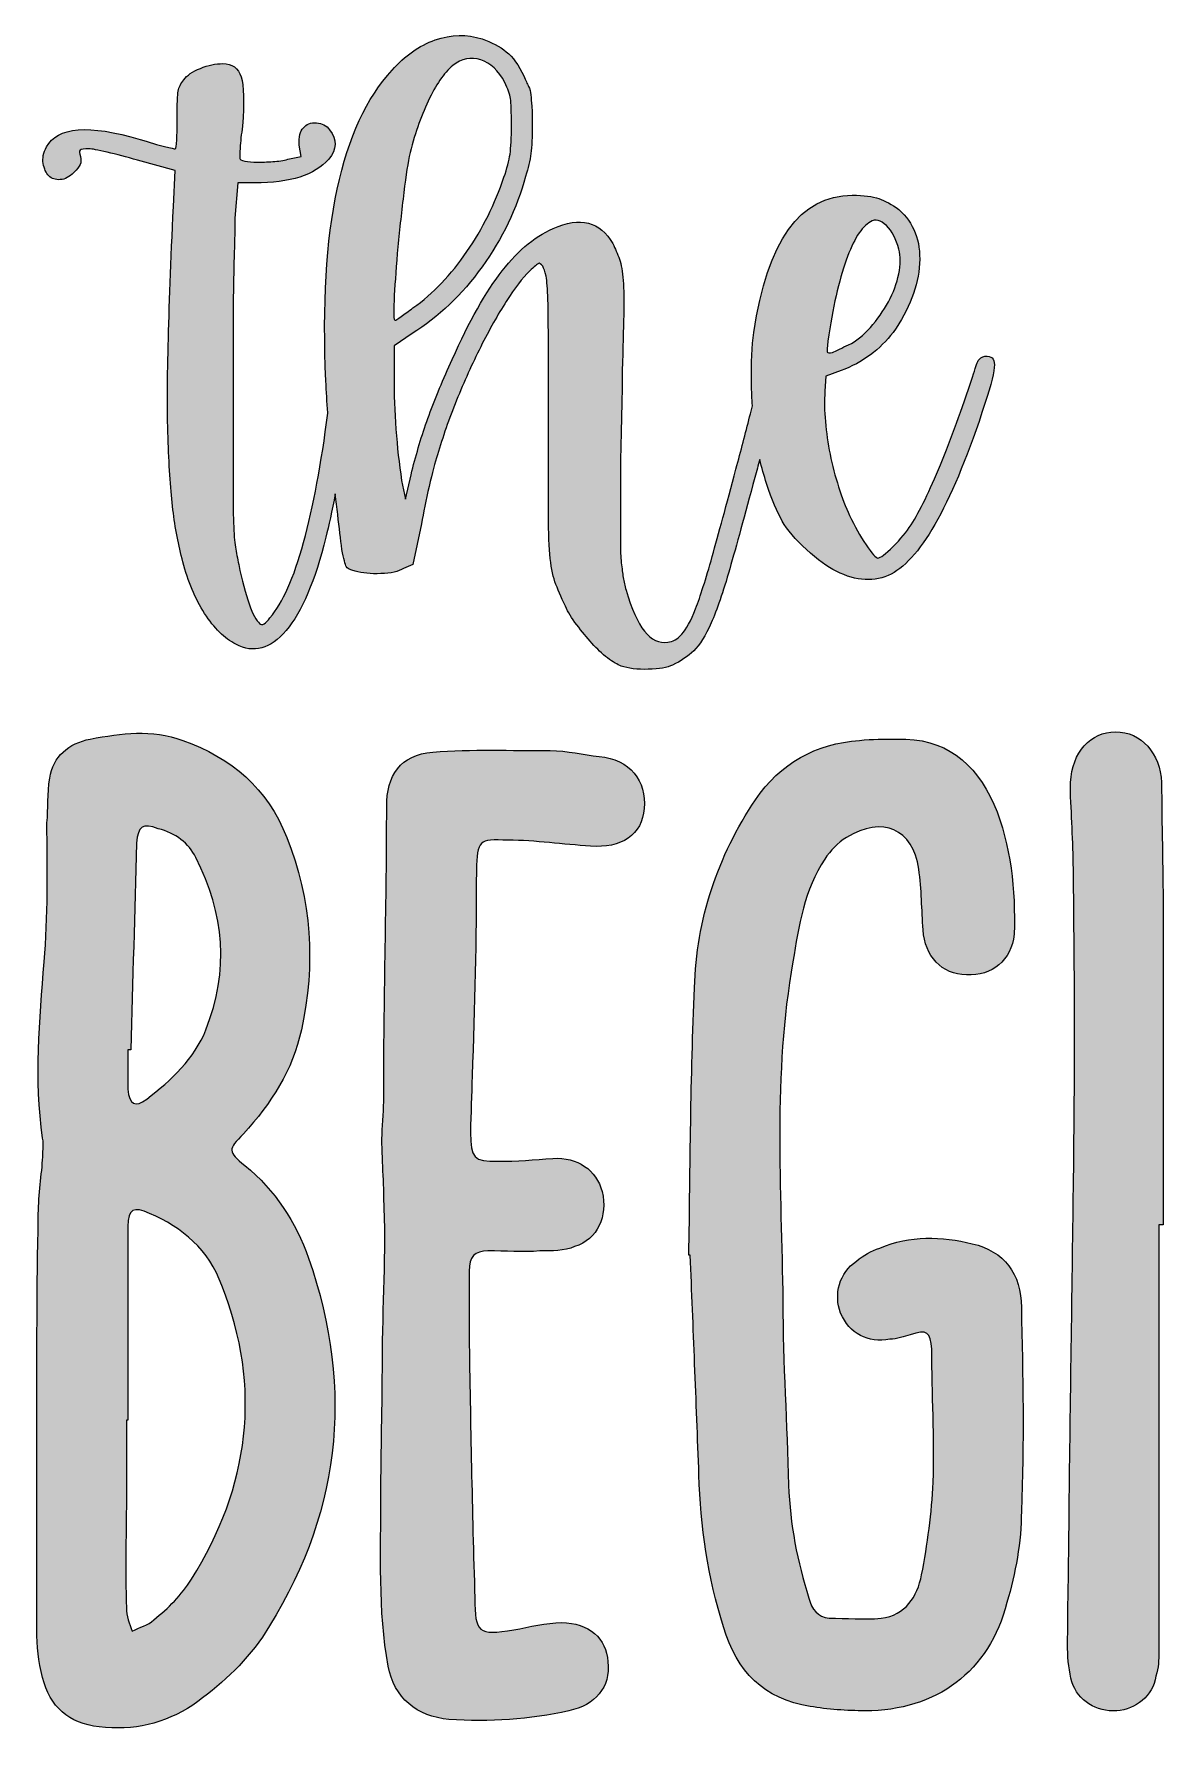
# Model space of a CAD drawing. Header units: inches. Extents: x 72 to 1008, y -925 to -156.
# Drawn here: x 71.8 to 333.9, y -553 to -159.2 of the extents above; entities that cross this region are included whole.
import ezdxf

# ---------------------------------------------------------------- set-up
doc = ezdxf.new("R2010")
doc.units = ezdxf.units.IN
doc.header["$MEASUREMENT"] = 0
doc.layers.add('Layer 1', color=7, linetype='Continuous')

# ---------------------------------------------------------------- blocks, each defined once
blk = doc.blocks.new('block 2')
at = {"layer": 'Layer 1', "true_color": 0xffffff}
h = blk.add_hatch(color=7, dxfattribs=at)
h.dxf.hatch_style = 2
edge = h.paths.add_edge_path()
edge.add_spline(control_points=[(75.29, -192.09), (75.95, -192.74), (76.83, -193.04), (77.93, -192.96), (79.03, -192.89), (80.1, -192.34), (81.12, -191.32), (81.85, -190.58), (82.33, -189.96), (82.55, -189.45), (82.77, -188.94), (82.81, -188.31), (82.66, -187.58), (82.37, -186.85), (82.33, -186.37), (82.55, -186.15), (82.77, -185.93), (83.47, -185.82), (84.64, -185.82), (85.22, -185.82), (86.62, -186.08), (88.81, -186.59), (91.01, -187.1), (93.36, -187.73), (95.85, -188.46), (95.85, -188.46), (104.64, -190.88), (104.64, -190.88), (104.64, -190.88), (104.2, -199.23), (104.2, -199.23), (103.61, -211.98), (103.21, -222.75), (102.99, -231.54), (102.77, -240.33), (102.77, -247.81), (102.99, -253.96), (103.21, -260.12), (103.58, -265.32), (104.09, -269.57), (104.6, -273.82), (105.37, -277.85), (106.4, -281.66), (107.57, -286.2), (109.26, -290.2), (111.45, -293.64), (113.65, -297.08), (116.07, -299.46), (118.71, -300.78), (122.81, -302.98), (126.69, -301.92), (130.36, -297.59), (134.02, -293.27), (137.1, -286.06), (139.59, -275.94), (140.29, -273.29), (141.02, -269.92), (141.78, -265.87), (141.97, -267.52), (142.15, -269.12), (142.34, -270.67), (142.7, -273.74), (143.03, -276.46), (143.33, -278.8), (143.77, -281), (144.1, -282.32), (144.32, -282.76), (144.54, -283.2), (145.23, -283.56), (146.4, -283.86), (148.01, -284.3), (149.99, -284.48), (152.34, -284.41), (154.68, -284.33), (156.44, -283.93), (157.62, -283.2), (157.62, -283.2), (159.81, -282.32), (159.81, -282.32), (159.81, -282.32), (161.79, -272.87), (161.79, -272.87), (162.23, -270.23), (162.81, -267.34), (163.55, -264.18), (164.28, -261.03), (164.94, -258.58), (165.53, -256.82), (166.7, -252.72), (168.17, -248.5), (169.92, -244.18), (171.68, -239.86), (173.55, -235.72), (175.53, -231.76), (177.51, -227.8), (179.49, -224.29), (181.47, -221.21), (183.44, -218.13), (185.24, -215.79), (186.85, -214.18), (188.02, -213.15), (188.72, -212.57), (188.94, -212.42), (189.16, -212.27), (189.49, -212.49), (189.93, -213.08), (190.22, -213.52), (190.48, -214.29), (190.7, -215.38), (190.92, -216.48), (191.06, -218.32), (191.14, -220.88), (191.21, -223.45), (191.24, -227), (191.24, -231.54), (191.24, -236.09), (191.24, -242.17), (191.24, -249.79), (191.24, -257.99), (191.24, -264.4), (191.24, -269.02), (191.24, -273.63), (191.36, -277.26), (191.58, -279.9), (191.8, -282.54), (192.2, -284.66), (192.78, -286.27), (193.37, -287.89), (194.17, -289.79), (195.2, -291.99), (195.79, -293.31), (196.67, -294.74), (197.84, -296.28), (199.01, -297.81), (200.18, -299.24), (201.36, -300.56), (202.53, -301.88), (203.74, -303.02), (204.98, -303.97), (206.23, -304.92), (207.29, -305.55), (208.17, -305.84), (209.78, -306.43), (211.87, -306.68), (214.44, -306.61), (217, -306.54), (218.87, -306.21), (220.04, -305.62), (221.94, -304.74), (223.59, -303.64), (224.99, -302.32), (226.38, -301), (227.73, -298.84), (229.05, -295.84), (230.37, -292.83), (231.8, -288.66), (233.34, -283.31), (234.88, -277.96), (236.82, -270.89), (239.16, -262.1), (239.57, -260.62), (239.95, -259.23), (240.31, -257.9), (240.74, -259.73), (241.27, -261.6), (241.91, -263.52), (243.15, -267.26), (244.36, -270.16), (245.54, -272.21), (246.71, -274.26), (248.58, -276.46), (251.14, -278.8), (253.7, -281.15), (256.01, -282.83), (258.07, -283.86), (262.75, -286.2), (267, -286.42), (270.82, -284.52), (277.99, -280.71), (285.25, -267.52), (292.58, -244.95), (294.04, -240.41), (294.77, -237.4), (294.77, -235.94), (294.77, -234.47), (294.04, -233.81), (292.58, -233.96), (291.84, -234.11), (291.33, -234.44), (291.04, -234.95), (290.74, -235.46), (290.3, -236.75), (289.72, -238.79), (287.23, -246.27), (284.74, -253.05), (282.25, -259.13), (279.75, -265.21), (277.48, -269.86), (275.43, -273.09), (274.4, -274.7), (273.01, -276.38), (271.26, -278.14), (269.5, -279.9), (268.32, -280.78), (267.74, -280.78), (267.3, -280.78), (266.38, -279.76), (264.99, -277.7), (263.6, -275.65), (262.31, -273.38), (261.14, -270.89), (260.26, -268.98), (259.42, -266.79), (258.62, -264.29), (257.81, -261.8), (257.15, -259.27), (256.64, -256.71), (256.12, -254.15), (255.76, -251.62), (255.54, -249.13), (255.32, -246.64), (255.28, -244.29), (255.43, -242.09), (255.43, -242.09), (255.65, -238.57), (255.65, -238.57), (255.65, -238.57), (259.17, -237.26), (259.17, -237.26), (261.65, -236.38), (263.92, -235.17), (265.98, -233.63), (268.03, -232.09), (269.79, -230.37), (271.26, -228.46), (275.06, -223.04), (277.11, -217.69), (277.41, -212.42), (277.7, -207.14), (276.09, -202.97), (272.57, -199.89), (270.96, -198.72), (269.42, -197.88), (267.96, -197.36), (266.49, -196.85), (264.44, -196.59), (261.8, -196.59), (249.64, -196.59), (242.02, -207.22), (238.94, -228.46), (238.5, -231.54), (238.32, -235.5), (238.39, -240.33), (238.42, -242.14), (238.5, -243.83), (238.6, -245.45), (238.4, -246.24), (238.19, -247.09), (237.96, -248.03), (237, -251.84), (235.94, -255.87), (234.77, -260.12), (232.57, -268.47), (230.74, -275.25), (229.27, -280.45), (227.81, -285.65), (226.52, -289.68), (225.43, -292.54), (224.33, -295.4), (223.26, -297.37), (222.24, -298.47), (221.21, -299.57), (220.11, -300.2), (218.94, -300.34), (214.99, -300.93), (211.76, -296.9), (209.27, -288.25), (208.97, -287.23), (208.75, -286.24), (208.61, -285.29), (208.46, -284.33), (208.32, -283.2), (208.17, -281.88), (208.02, -280.56), (207.95, -278.99), (207.95, -277.15), (207.95, -275.32), (207.95, -272.94), (207.95, -270.01), (207.95, -268.11), (207.95, -265.83), (207.95, -263.19), (207.95, -260.56), (207.99, -257.77), (208.06, -254.84), (208.13, -251.91), (208.21, -248.91), (208.28, -245.83), (208.35, -242.75), (208.39, -239.89), (208.39, -237.26), (208.53, -231.98), (208.65, -227.69), (208.72, -224.4), (208.79, -221.1), (208.75, -218.43), (208.61, -216.37), (208.46, -214.32), (208.17, -212.68), (207.73, -211.43), (207.29, -210.18), (206.78, -208.98), (206.19, -207.8), (203.26, -202.67), (198.64, -201.5), (192.34, -204.28), (187.8, -206.34), (183.62, -209.93), (179.82, -215.05), (176, -220.19), (172.12, -227.29), (168.17, -236.38), (166.11, -240.92), (164.39, -245.17), (163, -249.13), (161.61, -253.08), (160.4, -257.19), (159.37, -261.44), (159.37, -261.44), (158.05, -267.15), (158.05, -267.15), (158.05, -267.15), (157.18, -262.75), (157.18, -262.75), (156.59, -258.95), (156.15, -254.99), (155.86, -250.88), (155.56, -246.78), (155.42, -242.75), (155.42, -238.79), (155.42, -238.79), (155.42, -231.54), (155.42, -231.54), (155.42, -231.54), (159.59, -228.68), (159.59, -228.68), (165.75, -224.87), (171.17, -219.71), (175.86, -213.19), (180.55, -206.67), (183.92, -199.67), (185.97, -192.2), (186.55, -190.29), (186.96, -188.53), (187.18, -186.92), (187.4, -185.31), (187.51, -183.04), (187.51, -180.1), (187.51, -178.35), (187.47, -176.96), (187.4, -175.93), (187.32, -174.91), (187.25, -174.03), (187.18, -173.29), (187.1, -172.56), (186.92, -171.9), (186.63, -171.31), (186.34, -170.73), (185.97, -169.92), (185.53, -168.89), (184.36, -166.4), (183, -164.54), (181.47, -163.29), (179.93, -162.05), (178.06, -161.06), (175.86, -160.32), (172.34, -159.15), (168.71, -159.22), (164.98, -160.54), (161.24, -161.86), (157.91, -164.21), (154.98, -167.58), (143.11, -180.32), (137.98, -204.36), (139.59, -239.67), (139.7, -242.09), (139.85, -244.59), (140.03, -247.12), (140.03, -247.13), (140.03, -247.14), (140.03, -247.15), (138.56, -258.87), (136.69, -268.87), (134.42, -277.15), (132.15, -285.43), (129.55, -291.26), (126.62, -294.63), (125.59, -296.09), (124.79, -296.53), (124.2, -295.95), (123.47, -295.36), (122.66, -293.86), (121.78, -291.44), (120.9, -289.02), (120.1, -285.98), (119.37, -282.32), (119.07, -280.85), (118.82, -279.5), (118.6, -278.25), (118.38, -277.01), (118.23, -275.14), (118.16, -272.65), (118.08, -270.16), (118.05, -266.64), (118.05, -262.1), (118.05, -257.56), (118.05, -251.25), (118.05, -243.19), (118.05, -238.65), (118.05, -234.14), (118.05, -229.67), (118.05, -225.2), (118.08, -221.1), (118.16, -217.36), (118.23, -213.63), (118.3, -210.4), (118.38, -207.69), (118.45, -204.98), (118.49, -203.04), (118.49, -201.87), (118.49, -201.87), (119.15, -193.73), (119.15, -193.73), (119.15, -193.73), (123.1, -193.73), (123.1, -193.73), (131.31, -193.73), (137.02, -191.9), (140.25, -188.24), (142.15, -185.9), (142.23, -183.62), (140.47, -181.42), (139.73, -180.4), (138.71, -179.85), (137.39, -179.78), (136.07, -179.7), (135.04, -180.1), (134.31, -180.98), (133.58, -181.72), (133.29, -183.04), (133.43, -184.94), (133.43, -184.94), (133.87, -187.58), (133.87, -187.58), (133.87, -187.58), (130.8, -188.24), (130.8, -188.24), (129.77, -188.53), (128.6, -188.72), (127.28, -188.79), (125.96, -188.86), (124.75, -188.9), (123.65, -188.9), (122.55, -188.9), (121.6, -188.83), (120.8, -188.68), (119.99, -188.53), (119.59, -188.31), (119.59, -188.02), (119.59, -187.87), (119.62, -187.07), (119.7, -185.6), (119.77, -184.14), (119.95, -182.45), (120.25, -180.54), (120.68, -174.98), (120.58, -171.17), (119.92, -169.11), (119.26, -167.06), (117.83, -166.04), (115.63, -166.04), (114.02, -166.04), (112.29, -166.4), (110.46, -167.14), (108.63, -167.87), (107.35, -168.75), (106.62, -169.77), (105.88, -170.65), (105.44, -171.53), (105.3, -172.41), (105.15, -173.29), (105.08, -175.42), (105.08, -178.79), (105.08, -180.69), (105.04, -182.34), (104.97, -183.73), (104.89, -185.13), (104.78, -185.82), (104.64, -185.82), (104.49, -185.82), (103.65, -185.64), (102.11, -185.27), (100.57, -184.91), (98.7, -184.36), (96.51, -183.62), (84.49, -180.1), (77.24, -180.69), (74.74, -185.38), (74.01, -186.7), (73.76, -187.98), (73.98, -189.23), (74.2, -190.47), (74.63, -191.43), (75.29, -192.09)], knot_values=[0, 0, 0, 0, 1, 1, 1, 2, 2, 2, 3, 3, 3, 4, 4, 4, 5, 5, 5, 6, 6, 6, 7, 7, 7, 8, 8, 8, 9, 9, 9, 10, 10, 10, 11, 11, 11, 12, 12, 12, 13, 13, 13, 14, 14, 14, 15, 15, 15, 16, 16, 16, 17, 17, 17, 18, 18, 18, 19, 19, 19, 20, 20, 20, 21, 21, 21, 22, 22, 22, 23, 23, 23, 24, 24, 24, 25, 25, 25, 26, 26, 26, 27, 27, 27, 28, 28, 28, 29, 29, 29, 30, 30, 30, 31, 31, 31, 32, 32, 32, 33, 33, 33, 34, 34, 34, 35, 35, 35, 36, 36, 36, 37, 37, 37, 38, 38, 38, 39, 39, 39, 40, 40, 40, 41, 41, 41, 42, 42, 42, 43, 43, 43, 44, 44, 44, 45, 45, 45, 46, 46, 46, 47, 47, 47, 48, 48, 48, 49, 49, 49, 50, 50, 50, 51, 51, 51, 52, 52, 52, 53, 53, 53, 54, 54, 54, 55, 55, 55, 56, 56, 56, 57, 57, 57, 58, 58, 58, 59, 59, 59, 60, 60, 60, 61, 61, 61, 62, 62, 62, 63, 63, 63, 64, 64, 64, 65, 65, 65, 66, 66, 66, 67, 67, 67, 68, 68, 68, 69, 69, 69, 70, 70, 70, 71, 71, 71, 72, 72, 72, 73, 73, 73, 74, 74, 74, 75, 75, 75, 76, 76, 76, 77, 77, 77, 78, 78, 78, 79, 79, 79, 80, 80, 80, 81, 81, 81, 82, 82, 82, 83, 83, 83, 84, 84, 84, 85, 85, 85, 86, 86, 86, 87, 87, 87, 88, 88, 88, 89, 89, 89, 90, 90, 90, 91, 91, 91, 92, 92, 92, 93, 93, 93, 94, 94, 94, 95, 95, 95, 96, 96, 96, 97, 97, 97, 98, 98, 98, 99, 99, 99, 100, 100, 100, 101, 101, 101, 102, 102, 102, 103, 103, 103, 104, 104, 104, 105, 105, 105, 106, 106, 106, 107, 107, 107, 108, 108, 108, 109, 109, 109, 110, 110, 110, 111, 111, 111, 112, 112, 112, 113, 113, 113, 114, 114, 114, 115, 115, 115, 116, 116, 116, 117, 117, 117, 118, 118, 118, 119, 119, 119, 120, 120, 120, 121, 121, 121, 122, 122, 122, 123, 123, 123, 124, 124, 124, 125, 125, 125, 126, 126, 126, 127, 127, 127, 128, 128, 128, 129, 129, 129, 130, 130, 130, 131, 131, 131, 132, 132, 132, 133, 133, 133, 134, 134, 134, 135, 135, 135, 136, 136, 136, 137, 137, 137, 138, 138, 138, 139, 139, 139, 140, 140, 140, 141, 141, 141, 142, 142, 142, 143, 143, 143, 144, 144, 144, 145, 145, 145, 146, 146, 146, 147, 147, 147, 148, 148, 148, 149, 149, 149, 150, 150, 150, 151, 151, 151, 152, 152, 152, 153, 153, 153, 154, 154, 154, 155, 155, 155, 156, 156, 156, 157, 157, 157, 158, 158, 158, 159, 159, 159, 160, 160, 160, 161, 161, 161, 162, 162, 162, 163, 163, 163, 164, 164, 164, 165, 165, 165, 166, 166, 166, 167, 167, 167, 168, 168, 168, 169, 169, 169, 170, 170, 170, 171, 171, 171, 171], degree=3, periodic=1)
edge = h.paths.add_edge_path()
edge.add_spline(control_points=[(256.09, -230.44), (257.26, -222.68), (258.69, -216.41), (260.37, -211.65), (262.06, -206.89), (263.92, -203.92), (265.98, -202.75), (267.15, -202.01), (268.4, -202.31), (269.72, -203.63), (271.04, -204.94), (271.99, -206.78), (272.57, -209.12), (273.01, -210.73), (273.01, -212.64), (272.57, -214.84), (272.13, -217.03), (271.33, -219.2), (270.16, -221.32), (268.98, -223.45), (267.59, -225.42), (265.98, -227.26), (264.36, -229.09), (262.68, -230.44), (260.92, -231.32), (260.19, -231.62), (259.49, -231.95), (258.83, -232.31), (258.18, -232.68), (257.63, -232.94), (257.19, -233.08), (256.45, -233.23), (256.05, -233.19), (255.98, -232.97), (255.9, -232.75), (255.94, -231.91), (256.09, -230.44)], knot_values=[0, 0, 0, 0, 1, 1, 1, 2, 2, 2, 3, 3, 3, 4, 4, 4, 5, 5, 5, 6, 6, 6, 7, 7, 7, 8, 8, 8, 9, 9, 9, 10, 10, 10, 11, 11, 11, 12, 12, 12, 12], degree=3, periodic=1)
edge = h.paths.add_edge_path()
edge.add_spline(control_points=[(155.42, -220.99), (155.56, -217.91), (155.82, -214.29), (156.18, -210.11), (156.55, -205.93), (156.99, -201.72), (157.5, -197.47), (158.02, -193.22), (158.49, -189.92), (158.93, -187.58), (160.11, -182.74), (161.57, -178.46), (163.33, -174.72), (165.09, -170.98), (166.99, -168.24), (169.04, -166.48), (171.1, -164.87), (173.26, -164.43), (175.53, -165.16), (177.8, -165.89), (179.67, -167.65), (181.13, -170.43), (181.87, -171.9), (182.31, -173.15), (182.45, -174.17), (182.6, -175.2), (182.67, -177.25), (182.67, -180.32), (182.67, -183.26), (182.56, -185.49), (182.34, -187.03), (182.12, -188.57), (181.65, -190.36), (180.91, -192.42), (178.86, -198.57), (176, -204.32), (172.34, -209.67), (168.68, -215.02), (164.5, -219.38), (159.81, -222.75), (158.79, -223.48), (157.87, -224.14), (157.06, -224.73), (156.26, -225.31), (155.78, -225.61), (155.64, -225.61), (155.34, -225.61), (155.27, -224.07), (155.42, -220.99)], knot_values=[0, 0, 0, 0, 1, 1, 1, 2, 2, 2, 3, 3, 3, 4, 4, 4, 5, 5, 5, 6, 6, 6, 7, 7, 7, 8, 8, 8, 9, 9, 9, 10, 10, 10, 11, 11, 11, 12, 12, 12, 13, 13, 13, 14, 14, 14, 15, 15, 15, 16, 16, 16, 16], degree=3, periodic=1)
h = blk.add_hatch(color=7, dxfattribs=at)
h.dxf.hatch_style = 2
edge = h.paths.add_edge_path()
edge.add_spline(control_points=[(135.59, -443.27), (132.57, -434.88), (127.87, -427.5), (120.82, -421.79), (116.8, -418.44), (116.8, -418.1), (120.49, -414.41), (126.86, -407.36), (131.9, -399.64), (133.91, -390.25), (137.27, -375.14), (136.26, -360.04), (130.56, -345.61), (125.86, -334.2), (117.8, -327.15), (106.39, -323.12), (99.01, -320.44), (92.3, -321.45), (84.91, -322.79), (79.88, -323.79), (76.19, -326.82), (75.52, -331.85), (74.85, -335.54), (75.18, -338.9), (74.85, -342.25), (74.85, -352.99), (75.18, -364.07), (74.17, -374.47), (73.17, -388.23), (71.83, -401.66), (73.84, -415.42), (74.17, -417.09), (73.84, -418.77), (73.84, -420.45), (73.5, -424.81), (72.83, -429.18), (72.83, -433.88), (72.5, -449.65), (72.5, -465.76), (72.5, -481.53), (72.5, -497.64), (72.5, -513.75), (72.5, -529.52), (72.5, -533.22), (72.83, -536.91), (73.84, -540.6), (75.52, -547.31), (79.88, -551.34), (86.93, -552.01), (94.98, -553.02), (102.03, -551.34), (108.74, -546.98), (114.78, -542.61), (120.49, -537.58), (124.85, -531.2), (142.97, -503.68), (146.33, -474.15), (135.59, -443.27)], knot_values=[0, 0, 0, 0, 1, 1, 1, 2, 2, 2, 3, 3, 3, 4, 4, 4, 5, 5, 5, 6, 6, 6, 7, 7, 7, 8, 8, 8, 9, 9, 9, 10, 10, 10, 11, 11, 11, 12, 12, 12, 13, 13, 13, 14, 14, 14, 15, 15, 15, 16, 16, 16, 17, 17, 17, 18, 18, 18, 19, 19, 19, 19], degree=3, periodic=1)
edge = h.paths.add_edge_path()
edge.add_spline(control_points=[(93.64, -394.95), (93.98, -394.95), (93.98, -394.95), (94.31, -394.95), (94.65, -378.84), (95.32, -363.06), (95.65, -346.95), (95.99, -342.93), (97, -342.25), (100.69, -343.6), (104.71, -344.6), (107.73, -346.95), (109.41, -350.31), (116.12, -363.4), (117.13, -376.49), (111.76, -390.25), (109.08, -396.96), (103.71, -401.99), (98, -406.36), (95.32, -408.37), (93.98, -407.7), (93.64, -404.01), (93.64, -400.99), (93.64, -397.97), (93.64, -394.95)], knot_values=[0, 0, 0, 0, 1, 1, 1, 2, 2, 2, 3, 3, 3, 4, 4, 4, 5, 5, 5, 6, 6, 6, 7, 7, 7, 8, 8, 8, 8], degree=3, periodic=1)
edge = h.paths.add_edge_path()
edge.add_spline(control_points=[(108.41, -517.78), (106.06, -521.47), (103.04, -524.49), (99.68, -527.18), (98.34, -528.52), (96.32, -528.85), (94.65, -529.86), (93.98, -528.18), (93.3, -526.17), (93.3, -524.49), (92.97, -515.43), (93.3, -506.37), (93.3, -497.64), (93.3, -491.94), (93.3, -486.57), (93.3, -480.86), (93.3, -480.86), (93.64, -480.86), (93.64, -480.86), (93.64, -465.76), (93.64, -450.99), (93.64, -435.89), (93.64, -431.86), (94.98, -431.19), (98.67, -432.87), (106.39, -436.23), (112.43, -441.26), (115.45, -449.65), (124.85, -473.48), (121.83, -496.3), (108.41, -517.78)], knot_values=[0, 0, 0, 0, 1, 1, 1, 2, 2, 2, 3, 3, 3, 4, 4, 4, 5, 5, 5, 6, 6, 6, 7, 7, 7, 8, 8, 8, 9, 9, 9, 10, 10, 10, 10], degree=3, periodic=1)
h = blk.add_hatch(color=7, dxfattribs=at)
h.dxf.hatch_style = 2
edge = h.paths.add_edge_path()
edge.add_spline(control_points=[(255.4, -350.64), (256.74, -348.63), (258.42, -346.95), (260.44, -345.61), (268.83, -340.58), (275.87, -343.6), (277.22, -352.99), (277.89, -357.69), (277.89, -362.39), (278.22, -367.09), (278.56, -373.13), (282.59, -377.49), (288.29, -377.49), (294.33, -377.83), (298.69, -374.14), (299.37, -368.1), (299.7, -357.69), (298.69, -347.62), (294.67, -337.89), (290.3, -328.16), (283.26, -322.45), (272.18, -322.79), (269.16, -322.79), (266.48, -322.79), (263.46, -323.12), (253.39, -323.79), (245, -328.49), (239.29, -336.88), (230.57, -349.97), (225.53, -364.74), (225.2, -380.51), (224.19, -401.32), (224.19, -422.13), (223.85, -442.6), (223.85, -442.6), (224.19, -442.6), (224.19, -442.6), (224.52, -450.99), (224.86, -459.38), (225.2, -467.77), (225.53, -476.5), (225.87, -484.89), (226.2, -493.61), (226.54, -505.36), (228.22, -517.44), (231.91, -528.85), (234.93, -539.26), (241.31, -545.63), (252.05, -547.31), (256.07, -547.98), (260.44, -548.32), (264.8, -548.32), (281.24, -548.32), (293.66, -539.26), (297.69, -523.15), (299.7, -516.44), (301.04, -509.05), (301.04, -502), (301.72, -486.23), (301.38, -470.46), (301.04, -454.68), (301.04, -446.96), (297.02, -441.59), (289.63, -439.92), (282.59, -438.24), (275.2, -437.9), (268.16, -440.92), (266.14, -441.59), (264.46, -442.6), (262.79, -443.94), (258.76, -446.63), (257.42, -451.66), (259.09, -456.03), (261.11, -460.72), (265.47, -463.07), (270.5, -462.07), (272.18, -462.07), (273.86, -461.4), (275.2, -461.06), (279.23, -459.72), (279.9, -460.39), (280.24, -464.42), (280.24, -474.82), (280.91, -484.89), (280.57, -495.29), (280.24, -502.34), (279.23, -509.72), (277.89, -516.77), (276.88, -521.81), (274.2, -526.17), (268.49, -526.84), (264.46, -527.18), (260.44, -526.84), (256.41, -526.84), (253.72, -526.5), (252.38, -524.83), (251.71, -522.14), (249.03, -513.75), (247.35, -505.03), (247.01, -495.96), (246.68, -481.87), (245.67, -467.77), (245.67, -453.34), (245.33, -427.16), (243.32, -400.65), (248.02, -374.47), (249.36, -366.08), (250.7, -357.69), (255.4, -350.64)], knot_values=[0, 0, 0, 0, 1, 1, 1, 2, 2, 2, 3, 3, 3, 4, 4, 4, 5, 5, 5, 6, 6, 6, 7, 7, 7, 8, 8, 8, 9, 9, 9, 10, 10, 10, 11, 11, 11, 12, 12, 12, 13, 13, 13, 14, 14, 14, 15, 15, 15, 16, 16, 16, 17, 17, 17, 18, 18, 18, 19, 19, 19, 20, 20, 20, 21, 21, 21, 22, 22, 22, 23, 23, 23, 24, 24, 24, 25, 25, 25, 26, 26, 26, 27, 27, 27, 28, 28, 28, 29, 29, 29, 30, 30, 30, 31, 31, 31, 32, 32, 32, 33, 33, 33, 34, 34, 34, 35, 35, 35, 36, 36, 36, 36], degree=3, periodic=1)
h = blk.add_hatch(color=7, dxfattribs=at)
h.dxf.hatch_style = 2
edge = h.paths.add_edge_path()
edge.add_spline(control_points=[(323.19, -548.32), (327.55, -547.98), (331.58, -544.96), (332.25, -540.26), (332.92, -538.25), (332.92, -536.57), (332.92, -534.56), (332.92, -522.14), (332.92, -510.06), (332.92, -497.64), (332.92, -476.83), (332.92, -456.03), (332.92, -435.55), (333.26, -435.55), (333.6, -435.55), (333.93, -435.55), (333.93, -411.05), (333.93, -386.55), (333.93, -362.05), (333.93, -352.32), (333.6, -342.59), (333.6, -332.86), (333.26, -326.14), (328.9, -321.11), (322.86, -321.11), (317.15, -321.11), (312.79, -325.81), (312.45, -332.86), (312.45, -334.2), (312.45, -335.21), (312.45, -336.21), (312.79, -342.59), (313.12, -348.97), (313.12, -355.34), (313.46, -379.17), (313.46, -403), (313.12, -426.83), (312.79, -451.66), (312.45, -476.5), (312.12, -501.33), (312.12, -512.41), (311.78, -523.15), (311.78, -533.89), (311.78, -536.57), (312.12, -539.26), (312.79, -541.61), (314.13, -545.97), (318.49, -548.66), (323.19, -548.32)], knot_values=[0, 0, 0, 0, 1, 1, 1, 2, 2, 2, 3, 3, 3, 4, 4, 4, 5, 5, 5, 6, 6, 6, 7, 7, 7, 8, 8, 8, 9, 9, 9, 10, 10, 10, 11, 11, 11, 12, 12, 12, 13, 13, 13, 14, 14, 14, 15, 15, 15, 16, 16, 16, 16], degree=3, periodic=1)
h = blk.add_hatch(color=7, dxfattribs=at)
h.dxf.hatch_style = 2
edge = h.paths.add_edge_path()
edge.add_spline(control_points=[(174.52, -353.33), (174.86, -346.28), (174.86, -345.95), (181.9, -346.28), (188.28, -346.28), (194.66, -347.29), (201.03, -347.62), (208.08, -348.3), (213.12, -344.94), (213.45, -338.9), (214.12, -332.52), (210.1, -327.49), (203.05, -326.82), (199.36, -326.48), (195.66, -325.47), (191.64, -325.47), (182.58, -325.47), (173.52, -325.14), (164.45, -325.81), (156.74, -326.48), (153.71, -331.18), (153.71, -338.56), (153.71, -360.38), (153.04, -381.86), (153.04, -403.33), (153.04, -406.69), (153.04, -409.38), (152.71, -412.4), (152.37, -418.1), (153.04, -423.81), (153.04, -429.18), (153.71, -441.93), (152.71, -454.68), (152.71, -467.1), (152.71, -477.51), (152.37, -487.91), (152.37, -498.31), (152.37, -511.07), (151.7, -525.16), (154.05, -537.92), (155.39, -545.3), (160.76, -549.66), (168.15, -550.33), (177.54, -551), (186.94, -550.33), (196, -548.32), (202.04, -546.98), (205.73, -542.95), (205.06, -536.91), (204.73, -531.54), (200.7, -527.85), (194.32, -527.85), (190.63, -527.85), (186.94, -528.85), (183.25, -529.52), (174.86, -530.87), (174.19, -530.2), (174.19, -522.14), (173.52, -502), (173.18, -481.53), (172.84, -461.4), (172.84, -456.36), (172.84, -451.33), (172.84, -446.29), (172.84, -442.94), (174.19, -441.59), (177.21, -441.59), (181.23, -441.59), (185.26, -441.93), (189.29, -441.59), (191.97, -441.59), (194.99, -441.59), (197.34, -440.59), (202.71, -438.91), (205.06, -433.54), (203.72, -427.83), (202.38, -422.8), (198.01, -419.78), (192.31, -420.12), (187.95, -420.45), (183.92, -420.79), (179.56, -420.79), (173.85, -420.79), (173.18, -420.12), (173.18, -414.07), (173.18, -409.71), (173.52, -405.35), (173.52, -400.99), (174.19, -384.88), (174.52, -369.1), (174.52, -353.33)], knot_values=[0, 0, 0, 0, 1, 1, 1, 2, 2, 2, 3, 3, 3, 4, 4, 4, 5, 5, 5, 6, 6, 6, 7, 7, 7, 8, 8, 8, 9, 9, 9, 10, 10, 10, 11, 11, 11, 12, 12, 12, 13, 13, 13, 14, 14, 14, 15, 15, 15, 16, 16, 16, 17, 17, 17, 18, 18, 18, 19, 19, 19, 20, 20, 20, 21, 21, 21, 22, 22, 22, 23, 23, 23, 24, 24, 24, 25, 25, 25, 26, 26, 26, 27, 27, 27, 28, 28, 28, 29, 29, 29, 30, 30, 30, 30], degree=3, periodic=1)
at = {"layer": 'Layer 1', "lineweight": 0}
for points, knots in [([(75.29, -192.09), (75.95, -192.74), (76.83, -193.04), (77.93, -192.96), (79.03, -192.89), (80.1, -192.34), (81.12, -191.32), (81.85, -190.58), (82.33, -189.96), (82.55, -189.45), (82.77, -188.94), (82.81, -188.31), (82.66, -187.58), (82.37, -186.85), (82.33, -186.37), (82.55, -186.15), (82.77, -185.93), (83.47, -185.82), (84.64, -185.82), (85.22, -185.82), (86.62, -186.08), (88.81, -186.59), (91.01, -187.1), (93.36, -187.73), (95.85, -188.46), (95.85, -188.46), (104.64, -190.88), (104.64, -190.88), (104.64, -190.88), (104.2, -199.23), (104.2, -199.23), (103.61, -211.98), (103.21, -222.75), (102.99, -231.54), (102.77, -240.33), (102.77, -247.81), (102.99, -253.96), (103.21, -260.12), (103.58, -265.32), (104.09, -269.57), (104.6, -273.82), (105.37, -277.85), (106.4, -281.66), (107.57, -286.2), (109.26, -290.2), (111.45, -293.64), (113.65, -297.08), (116.07, -299.46), (118.71, -300.78), (122.81, -302.98), (126.69, -301.92), (130.36, -297.59), (134.02, -293.27), (137.1, -286.06), (139.59, -275.94), (140.29, -273.29), (141.02, -269.92), (141.78, -265.87), (141.97, -267.52), (142.15, -269.12), (142.34, -270.67), (142.7, -273.74), (143.03, -276.46), (143.33, -278.8), (143.77, -281), (144.1, -282.32), (144.32, -282.76), (144.54, -283.2), (145.23, -283.56), (146.4, -283.86), (148.01, -284.3), (149.99, -284.48), (152.34, -284.41), (154.68, -284.33), (156.44, -283.93), (157.62, -283.2), (157.62, -283.2), (159.81, -282.32), (159.81, -282.32), (159.81, -282.32), (161.79, -272.87), (161.79, -272.87), (162.23, -270.23), (162.81, -267.34), (163.55, -264.18), (164.28, -261.03), (164.94, -258.58), (165.53, -256.82), (166.7, -252.72), (168.17, -248.5), (169.92, -244.18), (171.68, -239.86), (173.55, -235.72), (175.53, -231.76), (177.51, -227.8), (179.49, -224.29), (181.47, -221.21), (183.44, -218.13), (185.24, -215.79), (186.85, -214.18), (188.02, -213.15), (188.72, -212.57), (188.94, -212.42), (189.16, -212.27), (189.49, -212.49), (189.93, -213.08), (190.22, -213.52), (190.48, -214.29), (190.7, -215.38), (190.92, -216.48), (191.06, -218.32), (191.14, -220.88), (191.21, -223.45), (191.24, -227), (191.24, -231.54), (191.24, -236.09), (191.24, -242.17), (191.24, -249.79), (191.24, -257.99), (191.24, -264.4), (191.24, -269.02), (191.24, -273.63), (191.36, -277.26), (191.58, -279.9), (191.8, -282.54), (192.2, -284.66), (192.78, -286.27), (193.37, -287.89), (194.17, -289.79), (195.2, -291.99), (195.79, -293.31), (196.67, -294.74), (197.84, -296.28), (199.01, -297.81), (200.18, -299.24), (201.36, -300.56), (202.53, -301.88), (203.74, -303.02), (204.98, -303.97), (206.23, -304.92), (207.29, -305.55), (208.17, -305.84), (209.78, -306.43), (211.87, -306.68), (214.44, -306.61), (217, -306.54), (218.87, -306.21), (220.04, -305.62), (221.94, -304.74), (223.59, -303.64), (224.99, -302.32), (226.38, -301), (227.73, -298.84), (229.05, -295.84), (230.37, -292.83), (231.8, -288.66), (233.34, -283.31), (234.88, -277.96), (236.82, -270.89), (239.16, -262.1), (239.57, -260.62), (239.95, -259.23), (240.31, -257.9), (240.74, -259.73), (241.27, -261.6), (241.91, -263.52), (243.15, -267.26), (244.36, -270.16), (245.54, -272.21), (246.71, -274.26), (248.58, -276.46), (251.14, -278.8), (253.7, -281.15), (256.01, -282.83), (258.07, -283.86), (262.75, -286.2), (267, -286.42), (270.82, -284.52), (277.99, -280.71), (285.25, -267.52), (292.58, -244.95), (294.04, -240.41), (294.77, -237.4), (294.77, -235.94), (294.77, -234.47), (294.04, -233.81), (292.58, -233.96), (291.84, -234.11), (291.33, -234.44), (291.04, -234.95), (290.74, -235.46), (290.3, -236.75), (289.72, -238.79), (287.23, -246.27), (284.74, -253.05), (282.25, -259.13), (279.75, -265.21), (277.48, -269.86), (275.43, -273.09), (274.4, -274.7), (273.01, -276.38), (271.26, -278.14), (269.5, -279.9), (268.32, -280.78), (267.74, -280.78), (267.3, -280.78), (266.38, -279.76), (264.99, -277.7), (263.6, -275.65), (262.31, -273.38), (261.14, -270.89), (260.26, -268.98), (259.42, -266.79), (258.62, -264.29), (257.81, -261.8), (257.15, -259.27), (256.64, -256.71), (256.12, -254.15), (255.76, -251.62), (255.54, -249.13), (255.32, -246.64), (255.28, -244.29), (255.43, -242.09), (255.43, -242.09), (255.65, -238.57), (255.65, -238.57), (255.65, -238.57), (259.17, -237.26), (259.17, -237.26), (261.65, -236.38), (263.92, -235.17), (265.98, -233.63), (268.03, -232.09), (269.79, -230.37), (271.26, -228.46), (275.06, -223.04), (277.11, -217.69), (277.41, -212.42), (277.7, -207.14), (276.09, -202.97), (272.57, -199.89), (270.96, -198.72), (269.42, -197.88), (267.96, -197.36), (266.49, -196.85), (264.44, -196.59), (261.8, -196.59), (249.64, -196.59), (242.02, -207.22), (238.94, -228.46), (238.5, -231.54), (238.32, -235.5), (238.39, -240.33), (238.42, -242.14), (238.5, -243.83), (238.6, -245.45), (238.4, -246.24), (238.19, -247.09), (237.96, -248.03), (237, -251.84), (235.94, -255.87), (234.77, -260.12), (232.57, -268.47), (230.74, -275.25), (229.27, -280.45), (227.81, -285.65), (226.52, -289.68), (225.43, -292.54), (224.33, -295.4), (223.26, -297.37), (222.24, -298.47), (221.21, -299.57), (220.11, -300.2), (218.94, -300.34), (214.99, -300.93), (211.76, -296.9), (209.27, -288.25), (208.97, -287.23), (208.75, -286.24), (208.61, -285.29), (208.46, -284.33), (208.32, -283.2), (208.17, -281.88), (208.02, -280.56), (207.95, -278.99), (207.95, -277.15), (207.95, -275.32), (207.95, -272.94), (207.95, -270.01), (207.95, -268.11), (207.95, -265.83), (207.95, -263.19), (207.95, -260.56), (207.99, -257.77), (208.06, -254.84), (208.13, -251.91), (208.21, -248.91), (208.28, -245.83), (208.35, -242.75), (208.39, -239.89), (208.39, -237.26), (208.53, -231.98), (208.65, -227.69), (208.72, -224.4), (208.79, -221.1), (208.75, -218.43), (208.61, -216.37), (208.46, -214.32), (208.17, -212.68), (207.73, -211.43), (207.29, -210.18), (206.78, -208.98), (206.19, -207.8), (203.26, -202.67), (198.64, -201.5), (192.34, -204.28), (187.8, -206.34), (183.62, -209.93), (179.82, -215.05), (176, -220.19), (172.12, -227.29), (168.17, -236.38), (166.11, -240.92), (164.39, -245.17), (163, -249.13), (161.61, -253.08), (160.4, -257.19), (159.37, -261.44), (159.37, -261.44), (158.05, -267.15), (158.05, -267.15), (158.05, -267.15), (157.18, -262.75), (157.18, -262.75), (156.59, -258.95), (156.15, -254.99), (155.86, -250.88), (155.56, -246.78), (155.42, -242.75), (155.42, -238.79), (155.42, -238.79), (155.42, -231.54), (155.42, -231.54), (155.42, -231.54), (159.59, -228.68), (159.59, -228.68), (165.75, -224.87), (171.17, -219.71), (175.86, -213.19), (180.55, -206.67), (183.92, -199.67), (185.97, -192.2), (186.55, -190.29), (186.96, -188.53), (187.18, -186.92), (187.4, -185.31), (187.51, -183.04), (187.51, -180.1), (187.51, -178.35), (187.47, -176.96), (187.4, -175.93), (187.32, -174.91), (187.25, -174.03), (187.18, -173.29), (187.1, -172.56), (186.92, -171.9), (186.63, -171.31), (186.34, -170.73), (185.97, -169.92), (185.53, -168.89), (184.36, -166.4), (183, -164.54), (181.47, -163.29), (179.93, -162.05), (178.06, -161.06), (175.86, -160.32), (172.34, -159.15), (168.71, -159.22), (164.98, -160.54), (161.24, -161.86), (157.91, -164.21), (154.98, -167.58), (143.11, -180.32), (137.98, -204.36), (139.59, -239.67), (139.7, -242.09), (139.85, -244.59), (140.03, -247.12), (140.03, -247.13), (140.03, -247.14), (140.03, -247.15), (138.56, -258.87), (136.69, -268.87), (134.42, -277.15), (132.15, -285.43), (129.55, -291.26), (126.62, -294.63), (125.59, -296.09), (124.79, -296.53), (124.2, -295.95), (123.47, -295.36), (122.66, -293.86), (121.78, -291.44), (120.9, -289.02), (120.1, -285.98), (119.37, -282.32), (119.07, -280.85), (118.82, -279.5), (118.6, -278.25), (118.38, -277.01), (118.23, -275.14), (118.16, -272.65), (118.08, -270.16), (118.05, -266.64), (118.05, -262.1), (118.05, -257.56), (118.05, -251.25), (118.05, -243.19), (118.05, -238.65), (118.05, -234.14), (118.05, -229.67), (118.05, -225.2), (118.08, -221.1), (118.16, -217.36), (118.23, -213.63), (118.3, -210.4), (118.38, -207.69), (118.45, -204.98), (118.49, -203.04), (118.49, -201.87), (118.49, -201.87), (119.15, -193.73), (119.15, -193.73), (119.15, -193.73), (123.1, -193.73), (123.1, -193.73), (131.31, -193.73), (137.02, -191.9), (140.25, -188.24), (142.15, -185.9), (142.23, -183.62), (140.47, -181.42), (139.73, -180.4), (138.71, -179.85), (137.39, -179.78), (136.07, -179.7), (135.04, -180.1), (134.31, -180.98), (133.58, -181.72), (133.29, -183.04), (133.43, -184.94), (133.43, -184.94), (133.87, -187.58), (133.87, -187.58), (133.87, -187.58), (130.8, -188.24), (130.8, -188.24), (129.77, -188.53), (128.6, -188.72), (127.28, -188.79), (125.96, -188.86), (124.75, -188.9), (123.65, -188.9), (122.55, -188.9), (121.6, -188.83), (120.8, -188.68), (119.99, -188.53), (119.59, -188.31), (119.59, -188.02), (119.59, -187.87), (119.62, -187.07), (119.7, -185.6), (119.77, -184.14), (119.95, -182.45), (120.25, -180.54), (120.68, -174.98), (120.58, -171.17), (119.92, -169.11), (119.26, -167.06), (117.83, -166.04), (115.63, -166.04), (114.02, -166.04), (112.29, -166.4), (110.46, -167.14), (108.63, -167.87), (107.35, -168.75), (106.62, -169.77), (105.88, -170.65), (105.44, -171.53), (105.3, -172.41), (105.15, -173.29), (105.08, -175.42), (105.08, -178.79), (105.08, -180.69), (105.04, -182.34), (104.97, -183.73), (104.89, -185.13), (104.78, -185.82), (104.64, -185.82), (104.49, -185.82), (103.65, -185.64), (102.11, -185.27), (100.57, -184.91), (98.7, -184.36), (96.51, -183.62), (84.49, -180.1), (77.24, -180.69), (74.74, -185.38), (74.01, -186.7), (73.76, -187.98), (73.98, -189.23), (74.2, -190.47), (74.63, -191.43), (75.29, -192.09)], [0, 0, 0, 0, 1, 1, 1, 2, 2, 2, 3, 3, 3, 4, 4, 4, 5, 5, 5, 6, 6, 6, 7, 7, 7, 8, 8, 8, 9, 9, 9, 10, 10, 10, 11, 11, 11, 12, 12, 12, 13, 13, 13, 14, 14, 14, 15, 15, 15, 16, 16, 16, 17, 17, 17, 18, 18, 18, 19, 19, 19, 20, 20, 20, 21, 21, 21, 22, 22, 22, 23, 23, 23, 24, 24, 24, 25, 25, 25, 26, 26, 26, 27, 27, 27, 28, 28, 28, 29, 29, 29, 30, 30, 30, 31, 31, 31, 32, 32, 32, 33, 33, 33, 34, 34, 34, 35, 35, 35, 36, 36, 36, 37, 37, 37, 38, 38, 38, 39, 39, 39, 40, 40, 40, 41, 41, 41, 42, 42, 42, 43, 43, 43, 44, 44, 44, 45, 45, 45, 46, 46, 46, 47, 47, 47, 48, 48, 48, 49, 49, 49, 50, 50, 50, 51, 51, 51, 52, 52, 52, 53, 53, 53, 54, 54, 54, 55, 55, 55, 56, 56, 56, 57, 57, 57, 58, 58, 58, 59, 59, 59, 60, 60, 60, 61, 61, 61, 62, 62, 62, 63, 63, 63, 64, 64, 64, 65, 65, 65, 66, 66, 66, 67, 67, 67, 68, 68, 68, 69, 69, 69, 70, 70, 70, 71, 71, 71, 72, 72, 72, 73, 73, 73, 74, 74, 74, 75, 75, 75, 76, 76, 76, 77, 77, 77, 78, 78, 78, 79, 79, 79, 80, 80, 80, 81, 81, 81, 82, 82, 82, 83, 83, 83, 84, 84, 84, 85, 85, 85, 86, 86, 86, 87, 87, 87, 88, 88, 88, 89, 89, 89, 90, 90, 90, 91, 91, 91, 92, 92, 92, 93, 93, 93, 94, 94, 94, 95, 95, 95, 96, 96, 96, 97, 97, 97, 98, 98, 98, 99, 99, 99, 100, 100, 100, 101, 101, 101, 102, 102, 102, 103, 103, 103, 104, 104, 104, 105, 105, 105, 106, 106, 106, 107, 107, 107, 108, 108, 108, 109, 109, 109, 110, 110, 110, 111, 111, 111, 112, 112, 112, 113, 113, 113, 114, 114, 114, 115, 115, 115, 116, 116, 116, 117, 117, 117, 118, 118, 118, 119, 119, 119, 120, 120, 120, 121, 121, 121, 122, 122, 122, 123, 123, 123, 124, 124, 124, 125, 125, 125, 126, 126, 126, 127, 127, 127, 128, 128, 128, 129, 129, 129, 130, 130, 130, 131, 131, 131, 132, 132, 132, 133, 133, 133, 134, 134, 134, 135, 135, 135, 136, 136, 136, 137, 137, 137, 138, 138, 138, 139, 139, 139, 140, 140, 140, 141, 141, 141, 142, 142, 142, 143, 143, 143, 144, 144, 144, 145, 145, 145, 146, 146, 146, 147, 147, 147, 148, 148, 148, 149, 149, 149, 150, 150, 150, 151, 151, 151, 152, 152, 152, 153, 153, 153, 154, 154, 154, 155, 155, 155, 156, 156, 156, 157, 157, 157, 158, 158, 158, 159, 159, 159, 160, 160, 160, 161, 161, 161, 162, 162, 162, 163, 163, 163, 164, 164, 164, 165, 165, 165, 166, 166, 166, 167, 167, 167, 168, 168, 168, 169, 169, 169, 170, 170, 170, 171, 171, 171, 171]), ([(155.42, -220.99), (155.56, -217.91), (155.82, -214.29), (156.18, -210.11), (156.55, -205.93), (156.99, -201.72), (157.5, -197.47), (158.02, -193.22), (158.49, -189.92), (158.93, -187.58), (160.11, -182.74), (161.57, -178.46), (163.33, -174.72), (165.09, -170.98), (166.99, -168.24), (169.04, -166.48), (171.1, -164.87), (173.26, -164.43), (175.53, -165.16), (177.8, -165.89), (179.67, -167.65), (181.13, -170.43), (181.87, -171.9), (182.31, -173.15), (182.45, -174.17), (182.6, -175.2), (182.67, -177.25), (182.67, -180.32), (182.67, -183.26), (182.56, -185.49), (182.34, -187.03), (182.12, -188.57), (181.65, -190.36), (180.91, -192.42), (178.86, -198.57), (176, -204.32), (172.34, -209.67), (168.68, -215.02), (164.5, -219.38), (159.81, -222.75), (158.79, -223.48), (157.87, -224.14), (157.06, -224.73), (156.26, -225.31), (155.78, -225.61), (155.64, -225.61), (155.34, -225.61), (155.27, -224.07), (155.42, -220.99)], [0, 0, 0, 0, 1, 1, 1, 2, 2, 2, 3, 3, 3, 4, 4, 4, 5, 5, 5, 6, 6, 6, 7, 7, 7, 8, 8, 8, 9, 9, 9, 10, 10, 10, 11, 11, 11, 12, 12, 12, 13, 13, 13, 14, 14, 14, 15, 15, 15, 16, 16, 16, 16]), ([(256.09, -230.44), (257.26, -222.68), (258.69, -216.41), (260.37, -211.65), (262.06, -206.89), (263.92, -203.92), (265.98, -202.75), (267.15, -202.01), (268.4, -202.31), (269.72, -203.63), (271.04, -204.94), (271.99, -206.78), (272.57, -209.12), (273.01, -210.73), (273.01, -212.64), (272.57, -214.84), (272.13, -217.03), (271.33, -219.2), (270.16, -221.32), (268.98, -223.45), (267.59, -225.42), (265.98, -227.26), (264.36, -229.09), (262.68, -230.44), (260.92, -231.32), (260.19, -231.62), (259.49, -231.95), (258.83, -232.31), (258.18, -232.68), (257.63, -232.94), (257.19, -233.08), (256.45, -233.23), (256.05, -233.19), (255.98, -232.97), (255.9, -232.75), (255.94, -231.91), (256.09, -230.44)], [0, 0, 0, 0, 1, 1, 1, 2, 2, 2, 3, 3, 3, 4, 4, 4, 5, 5, 5, 6, 6, 6, 7, 7, 7, 8, 8, 8, 9, 9, 9, 10, 10, 10, 11, 11, 11, 12, 12, 12, 12]), ([(135.59, -443.27), (132.57, -434.88), (127.87, -427.5), (120.82, -421.79), (116.8, -418.44), (116.8, -418.1), (120.49, -414.41), (126.86, -407.36), (131.9, -399.64), (133.91, -390.25), (137.27, -375.14), (136.26, -360.04), (130.56, -345.61), (125.86, -334.2), (117.8, -327.15), (106.39, -323.12), (99.01, -320.44), (92.3, -321.45), (84.91, -322.79), (79.88, -323.79), (76.19, -326.82), (75.52, -331.85), (74.85, -335.54), (75.18, -338.9), (74.85, -342.25), (74.85, -352.99), (75.18, -364.07), (74.17, -374.47), (73.17, -388.23), (71.83, -401.66), (73.84, -415.42), (74.17, -417.09), (73.84, -418.77), (73.84, -420.45), (73.5, -424.81), (72.83, -429.18), (72.83, -433.88), (72.5, -449.65), (72.5, -465.76), (72.5, -481.53), (72.5, -497.64), (72.5, -513.75), (72.5, -529.52), (72.5, -533.22), (72.83, -536.91), (73.84, -540.6), (75.52, -547.31), (79.88, -551.34), (86.93, -552.01), (94.98, -553.02), (102.03, -551.34), (108.74, -546.98), (114.78, -542.61), (120.49, -537.58), (124.85, -531.2), (142.97, -503.68), (146.33, -474.15), (135.59, -443.27)], [0, 0, 0, 0, 1, 1, 1, 2, 2, 2, 3, 3, 3, 4, 4, 4, 5, 5, 5, 6, 6, 6, 7, 7, 7, 8, 8, 8, 9, 9, 9, 10, 10, 10, 11, 11, 11, 12, 12, 12, 13, 13, 13, 14, 14, 14, 15, 15, 15, 16, 16, 16, 17, 17, 17, 18, 18, 18, 19, 19, 19, 19]), ([(255.4, -350.64), (256.74, -348.63), (258.42, -346.95), (260.44, -345.61), (268.83, -340.58), (275.87, -343.6), (277.22, -352.99), (277.89, -357.69), (277.89, -362.39), (278.22, -367.09), (278.56, -373.13), (282.59, -377.49), (288.29, -377.49), (294.33, -377.83), (298.69, -374.14), (299.37, -368.1), (299.7, -357.69), (298.69, -347.62), (294.67, -337.89), (290.3, -328.16), (283.26, -322.45), (272.18, -322.79), (269.16, -322.79), (266.48, -322.79), (263.46, -323.12), (253.39, -323.79), (245, -328.49), (239.29, -336.88), (230.57, -349.97), (225.53, -364.74), (225.2, -380.51), (224.19, -401.32), (224.19, -422.13), (223.85, -442.6), (223.85, -442.6), (224.19, -442.6), (224.19, -442.6), (224.52, -450.99), (224.86, -459.38), (225.2, -467.77), (225.53, -476.5), (225.87, -484.89), (226.2, -493.61), (226.54, -505.36), (228.22, -517.44), (231.91, -528.85), (234.93, -539.26), (241.31, -545.63), (252.05, -547.31), (256.07, -547.98), (260.44, -548.32), (264.8, -548.32), (281.24, -548.32), (293.66, -539.26), (297.69, -523.15), (299.7, -516.44), (301.04, -509.05), (301.04, -502), (301.72, -486.23), (301.38, -470.46), (301.04, -454.68), (301.04, -446.96), (297.02, -441.59), (289.63, -439.92), (282.59, -438.24), (275.2, -437.9), (268.16, -440.92), (266.14, -441.59), (264.46, -442.6), (262.79, -443.94), (258.76, -446.63), (257.42, -451.66), (259.09, -456.03), (261.11, -460.72), (265.47, -463.07), (270.5, -462.07), (272.18, -462.07), (273.86, -461.4), (275.2, -461.06), (279.23, -459.72), (279.9, -460.39), (280.24, -464.42), (280.24, -474.82), (280.91, -484.89), (280.57, -495.29), (280.24, -502.34), (279.23, -509.72), (277.89, -516.77), (276.88, -521.81), (274.2, -526.17), (268.49, -526.84), (264.46, -527.18), (260.44, -526.84), (256.41, -526.84), (253.72, -526.5), (252.38, -524.83), (251.71, -522.14), (249.03, -513.75), (247.35, -505.03), (247.01, -495.96), (246.68, -481.87), (245.67, -467.77), (245.67, -453.34), (245.33, -427.16), (243.32, -400.65), (248.02, -374.47), (249.36, -366.08), (250.7, -357.69), (255.4, -350.64)], [0, 0, 0, 0, 1, 1, 1, 2, 2, 2, 3, 3, 3, 4, 4, 4, 5, 5, 5, 6, 6, 6, 7, 7, 7, 8, 8, 8, 9, 9, 9, 10, 10, 10, 11, 11, 11, 12, 12, 12, 13, 13, 13, 14, 14, 14, 15, 15, 15, 16, 16, 16, 17, 17, 17, 18, 18, 18, 19, 19, 19, 20, 20, 20, 21, 21, 21, 22, 22, 22, 23, 23, 23, 24, 24, 24, 25, 25, 25, 26, 26, 26, 27, 27, 27, 28, 28, 28, 29, 29, 29, 30, 30, 30, 31, 31, 31, 32, 32, 32, 33, 33, 33, 34, 34, 34, 35, 35, 35, 36, 36, 36, 36]), ([(323.19, -548.32), (327.55, -547.98), (331.58, -544.96), (332.25, -540.26), (332.92, -538.25), (332.92, -536.57), (332.92, -534.56), (332.92, -522.14), (332.92, -510.06), (332.92, -497.64), (332.92, -476.83), (332.92, -456.03), (332.92, -435.55), (333.26, -435.55), (333.6, -435.55), (333.93, -435.55), (333.93, -411.05), (333.93, -386.55), (333.93, -362.05), (333.93, -352.32), (333.6, -342.59), (333.6, -332.86), (333.26, -326.14), (328.9, -321.11), (322.86, -321.11), (317.15, -321.11), (312.79, -325.81), (312.45, -332.86), (312.45, -334.2), (312.45, -335.21), (312.45, -336.21), (312.79, -342.59), (313.12, -348.97), (313.12, -355.34), (313.46, -379.17), (313.46, -403), (313.12, -426.83), (312.79, -451.66), (312.45, -476.5), (312.12, -501.33), (312.12, -512.41), (311.78, -523.15), (311.78, -533.89), (311.78, -536.57), (312.12, -539.26), (312.79, -541.61), (314.13, -545.97), (318.49, -548.66), (323.19, -548.32)], [0, 0, 0, 0, 1, 1, 1, 2, 2, 2, 3, 3, 3, 4, 4, 4, 5, 5, 5, 6, 6, 6, 7, 7, 7, 8, 8, 8, 9, 9, 9, 10, 10, 10, 11, 11, 11, 12, 12, 12, 13, 13, 13, 14, 14, 14, 15, 15, 15, 16, 16, 16, 16]), ([(174.52, -353.33), (174.86, -346.28), (174.86, -345.95), (181.9, -346.28), (188.28, -346.28), (194.66, -347.29), (201.03, -347.62), (208.08, -348.3), (213.12, -344.94), (213.45, -338.9), (214.12, -332.52), (210.1, -327.49), (203.05, -326.82), (199.36, -326.48), (195.66, -325.47), (191.64, -325.47), (182.58, -325.47), (173.52, -325.14), (164.45, -325.81), (156.74, -326.48), (153.71, -331.18), (153.71, -338.56), (153.71, -360.38), (153.04, -381.86), (153.04, -403.33), (153.04, -406.69), (153.04, -409.38), (152.71, -412.4), (152.37, -418.1), (153.04, -423.81), (153.04, -429.18), (153.71, -441.93), (152.71, -454.68), (152.71, -467.1), (152.71, -477.51), (152.37, -487.91), (152.37, -498.31), (152.37, -511.07), (151.7, -525.16), (154.05, -537.92), (155.39, -545.3), (160.76, -549.66), (168.15, -550.33), (177.54, -551), (186.94, -550.33), (196, -548.32), (202.04, -546.98), (205.73, -542.95), (205.06, -536.91), (204.73, -531.54), (200.7, -527.85), (194.32, -527.85), (190.63, -527.85), (186.94, -528.85), (183.25, -529.52), (174.86, -530.87), (174.19, -530.2), (174.19, -522.14), (173.52, -502), (173.18, -481.53), (172.84, -461.4), (172.84, -456.36), (172.84, -451.33), (172.84, -446.29), (172.84, -442.94), (174.19, -441.59), (177.21, -441.59), (181.23, -441.59), (185.26, -441.93), (189.29, -441.59), (191.97, -441.59), (194.99, -441.59), (197.34, -440.59), (202.71, -438.91), (205.06, -433.54), (203.72, -427.83), (202.38, -422.8), (198.01, -419.78), (192.31, -420.12), (187.95, -420.45), (183.92, -420.79), (179.56, -420.79), (173.85, -420.79), (173.18, -420.12), (173.18, -414.07), (173.18, -409.71), (173.52, -405.35), (173.52, -400.99), (174.19, -384.88), (174.52, -369.1), (174.52, -353.33)], [0, 0, 0, 0, 1, 1, 1, 2, 2, 2, 3, 3, 3, 4, 4, 4, 5, 5, 5, 6, 6, 6, 7, 7, 7, 8, 8, 8, 9, 9, 9, 10, 10, 10, 11, 11, 11, 12, 12, 12, 13, 13, 13, 14, 14, 14, 15, 15, 15, 16, 16, 16, 17, 17, 17, 18, 18, 18, 19, 19, 19, 20, 20, 20, 21, 21, 21, 22, 22, 22, 23, 23, 23, 24, 24, 24, 25, 25, 25, 26, 26, 26, 27, 27, 27, 28, 28, 28, 29, 29, 29, 30, 30, 30, 30]), ([(93.64, -394.95), (93.98, -394.95), (93.98, -394.95), (94.31, -394.95), (94.65, -378.84), (95.32, -363.06), (95.65, -346.95), (95.99, -342.93), (97, -342.25), (100.69, -343.6), (104.71, -344.6), (107.73, -346.95), (109.41, -350.31), (116.12, -363.4), (117.13, -376.49), (111.76, -390.25), (109.08, -396.96), (103.71, -401.99), (98, -406.36), (95.32, -408.37), (93.98, -407.7), (93.64, -404.01), (93.64, -400.99), (93.64, -397.97), (93.64, -394.95)], [0, 0, 0, 0, 1, 1, 1, 2, 2, 2, 3, 3, 3, 4, 4, 4, 5, 5, 5, 6, 6, 6, 7, 7, 7, 8, 8, 8, 8]), ([(108.41, -517.78), (106.06, -521.47), (103.04, -524.49), (99.68, -527.18), (98.34, -528.52), (96.32, -528.85), (94.65, -529.86), (93.98, -528.18), (93.3, -526.17), (93.3, -524.49), (92.97, -515.43), (93.3, -506.37), (93.3, -497.64), (93.3, -491.94), (93.3, -486.57), (93.3, -480.86), (93.3, -480.86), (93.64, -480.86), (93.64, -480.86), (93.64, -465.76), (93.64, -450.99), (93.64, -435.89), (93.64, -431.86), (94.98, -431.19), (98.67, -432.87), (106.39, -436.23), (112.43, -441.26), (115.45, -449.65), (124.85, -473.48), (121.83, -496.3), (108.41, -517.78)], [0, 0, 0, 0, 1, 1, 1, 2, 2, 2, 3, 3, 3, 4, 4, 4, 5, 5, 5, 6, 6, 6, 7, 7, 7, 8, 8, 8, 9, 9, 9, 10, 10, 10, 10])]:
    blk.add_open_spline(points, degree=3, knots=knots, dxfattribs=at)

msp = doc.modelspace()

# ---------------------------------------------------------------- block references
at = {"layer": 'Layer 1'}
msp.add_blockref('block 2', (0, 0), dxfattribs=at)

doc.saveas('drawing.dxf')
